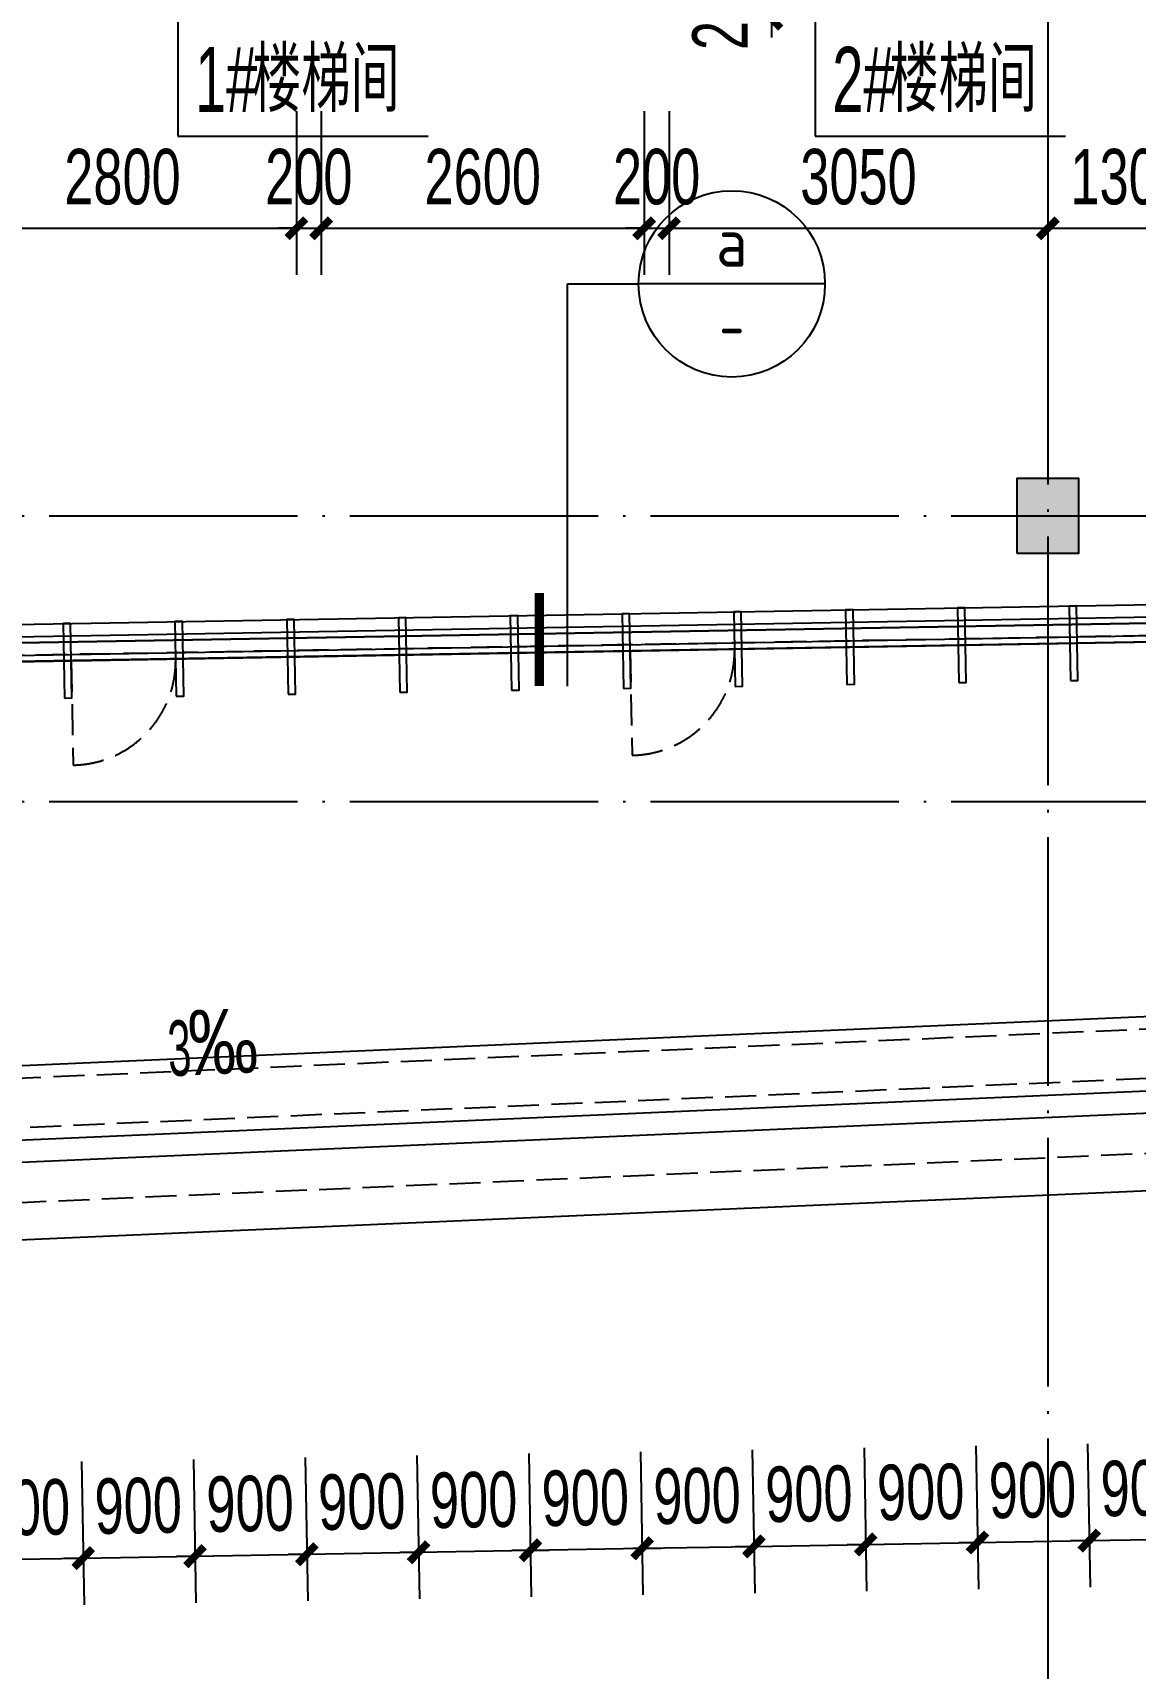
# Model space of a CAD drawing. Extents: x -409435 to 356702, y -107829 to 330904.
# Drawn here: x 24227 to 33103, y 171225 to 184388 of the extents above; entities that cross this region are included whole.
import ezdxf
from ezdxf.enums import TextEntityAlignment as Align
from ezdxf.xclip import XClip

# ---------------------------------------------------------------- set-up
doc = ezdxf.new("R2010")
doc.units = 0
doc.header["$LTSCALE"] = 1000
doc.header["$MEASUREMENT"] = 0
doc.header["$XCLIPFRAME"] = 0
for name, pattern in [('104-14# 核心筒$0$DOTE', [2.42, 2, -0.2, 0.02, -0.2]), ('14#楼幕墙$0$DASH', [0.35, 0.25, -0.1]), ('X-104 14#平面$0$$0$DASH', [0.35, 0.25, -0.1]), ('X-104 14#平面$0$DASH', [0.35, 0.25, -0.1])]:
    doc.linetypes.add(name, pattern=pattern)
for name, color, linetype in [('01-标注_尺寸', 124, 'Continuous'), ('01-标注_符号', 200, 'Continuous'), ('02-TEXT_标注', 130, 'Continuous'), ('104-14# 核心筒$0$A-C_玻璃幕墙', 140, 'Continuous'), ('104-14# 核心筒$0$A_AXIS-轴线', 36, '104-14# 核心筒$0$DOTE'), ('104-14# 核心筒$0$A_STR-砼柱', 51, 'Continuous'), ('14#楼幕墙$0$A-C_玻璃幕墙', 140, 'Continuous'), ('14#楼幕墙$0$A-C_窗', 140, 'Continuous'), ('PUB_HATCH', 8, 'Continuous'), ('X-104 14#平面$0$01-标注_符号', 200, 'Continuous'), ('X-104 14#平面$0$02-TEXT_标注', 130, 'Continuous'), ('X-104 14#平面$0$A-C_玻璃幕墙', 140, 'Continuous'), ('X-104 14#平面$0$A-O_屋面', 201, 'Continuous'), ('X-104 14#平面$0$A-O_散水', 134, 'Continuous'), ('X-104 14#平面$0$A-TECH_结构', 21, 'Continuous')]:
    doc.layers.add(name, color=color, linetype=linetype)
doc.layers.add('X-104 14#平面$0$000套内', color=226, linetype='Continuous', lineweight=30, plot=False)
doc.styles.add('_TCH_DIM', font='ros.shx', dxfattribs={"width": 0.8, "height": 2, "bigfont": 'jd.shx'})
doc.styles.add('_TCH_DIM_T3', font='ros.shx', dxfattribs={"width": 0.705882, "bigfont": 'jd.shx'})
doc.styles.add('X-104 14#平面$0$_TCH_DIM', font='ros.shx', dxfattribs={"width": 0.8, "bigfont": 'jd.shx'})
doc.styles.add('X-104 14#平面$0$_TCH_LABEL', font='ros1.shx', dxfattribs={"width": 0.75, "bigfont": 'jd.shx'})
doc.dimstyles.new('_TCH_ARCH&&150', dxfattribs={"dimtxt": 446.25, "dimasz": 150, "dimexe": 375, "dimexo": 450, "dimgap": 189.375, "dimtad": 1, "dimdec": 0, "dimzin": 0, "dimdsep": 46, "dimtxsty": '_TCH_DIM_T3', "dimblk": 'ARCHTICK', "dimcen": 0.09, "dimclrt": 7, "dimazin": 2, "dimtfac": 1, "dimtdec": 0, "dimtix": 1, "dimtmove": 2, "dimatfit": 3, "dimfxl": 0, "dimtolj": 1, "dimtzin": 0, "dimarcsym": 0})

# ---------------------------------------------------------------- blocks, each defined once
blk = doc.blocks.new('14#楼幕墙$0$A$C103B1A8E')
blk.add_lwpolyline([(0, 0), (60, 0), (60, 600), (0, 600)], close=True)
blk = doc.blocks.new('14#楼幕墙$0$A$C140B3602')
at = {"rotation": 359.9999999999836}
for p in [(7170, -300), (8070, -300), (8970, -300), (9870, -300), (10770, -300), (11670, -300), (12570, -300), (13470, -300), (14370, -300), (15270, -300)]:
    blk.add_blockref('14#楼幕墙$0$A$C103B1A8E', p, dxfattribs=at)
blk = doc.blocks.new('14#楼幕墙$0$A$C2CD63A88')
at = {"linetype": '14#楼幕墙$0$DASH'}
blk.add_lwpolyline([(0, 670), (0, -170)], dxfattribs=at)
blk.add_arc((0, 670), 840, 270, 0, dxfattribs=at)
blk = doc.blocks.new('14#楼幕墙')
at = {"layer": '14#楼幕墙$0$A-C_玻璃幕墙'}
for p, q in [((17709, 179515), (45230, 179996)), ((17576, 179413), (45232, 179896)), ((17309, 179208), (45235, 179696)), ((17376, 179259), (45234, 179746))]:
    blk.add_line(p, q, dxfattribs=at)
blk.add_lwpolyline([(120742, 216995), (99427, 222925), (92266, 197155), (62308, 195791), (62738, 196820), (22065, 195795), (17309, 179208), (53491, 179840), (52927, 177185), (83500, 178466), (82418, 175654), (109062, 173768), (119297, 188914), (117563, 189300)], close=True, dxfattribs=at)
at = {"layer": '14#楼幕墙$0$A-C_玻璃幕墙', "rotation": 1.000000000000248}
blk.add_blockref('14#楼幕墙$0$A$C140B3602', (17309, 179208), dxfattribs=at)
at = {"layer": '14#楼幕墙$0$A-C_窗', "rotation": 1.000000000003353}
for p in [(29049, 178743), (24550, 178664)]:
    blk.add_blockref('14#楼幕墙$0$A$C2CD63A88', p, dxfattribs=at)
blk = doc.blocks.new('_FZH')
blk.add_lwpolyline([(-0.5, -0.5), (0.5, -0.5), (0.5, 0.5), (-0.5, 0.5)], close=True)
at = {"layer": 'PUB_HATCH'}
blk.add_solid([(-0.5, -0.5), (0.5, -0.5), (-0.5, 0.5), (0.5, 0.5)], dxfattribs=at)
blk = doc.blocks.new('104-14# 核心筒')
at = {"layer": '104-14# 核心筒$0$A-C_玻璃幕墙'}
blk.add_lwpolyline([(82417.6, 175653.6), (83499.8, 178465.9), (52926.6, 177184.7), (53491, 179839.8), (17309.3, 179208.2), (22065.4, 195794.6), (62738.3, 196820), (62307.5, 195791.2), (92265.6, 197155.1), (99426.9, 222925), (120741.8, 216994.6), (117562.9, 189300.5), (119297.3, 188914.5), (109062.3, 173767.9), (82417.6, 175653.6)], dxfattribs=at)
at = {"layer": '104-14# 核心筒$0$A_AXIS-轴线'}
for p, q in [((32400, 228733.6), (32400, 169654.9)), ((-9520, 180500), (50400, 180500)), ((-9520, 178200), (59400, 178200))]:
    blk.add_line(p, q, dxfattribs=at)
at = {"layer": '104-14# 核心筒$0$A_STR-砼柱', "xscale": 500, "yscale": 600, "zscale": 600}
blk.add_blockref('_FZH', (32400, 180500), dxfattribs=at)
blk = doc.blocks.new('X-104 14#平面')
at = {"layer": 'X-104 14#平面$0$000套内'}
blk.add_lwpolyline([(59650, 177616.6), (53113.6, 177342.7), (53676.9, 179993), (17509.3, 179361.7), (21061.6, 191750), (22050, 191750), (22050, 186000), (23450, 186000), (23450, 184600), (29250, 184600), (29250, 186000), (33800, 186000), (33800, 192000), (41300, 192000), (41300, 196129.5), (59650, 196592.1)], close=True, dxfattribs=at)
at = {"layer": 'X-104 14#平面$0$01-标注_符号'}
for p, q in [((25395.9, 186407.7), (25395.9, 183556.6)), ((30525.6, 186407.7), (30525.6, 183556.6)), ((25395.9, 183556.6), (27411.7, 183556.6)), ((30525.6, 183556.6), (32541.3, 183556.6)), ((28531.7, 182366.5), (29105.5, 182366.5)), ((28531.7, 179129.8), (28531.7, 182366.5)), ((30605.5, 182366.5), (29105.5, 182366.5))]:
    blk.add_line(p, q, dxfattribs=at)
at = {"layer": 'X-104 14#平面$0$01-标注_符号', "const_width": 75}
blk.add_lwpolyline([(28306.7, 179129.8), (28306.7, 179879.8)], dxfattribs=at)
at = {"layer": 'X-104 14#平面$0$01-标注_符号'}
blk.add_circle((29855.5, 182366.5), 750, dxfattribs=at)
at = {"layer": 'X-104 14#平面$0$A-C_玻璃幕墙'}
blk.add_lwpolyline([(82417.6, 175653.6), (83499.8, 178465.9), (52926.6, 177184.7), (53491, 179839.8), (17309.3, 179208.2), (22065.4, 195794.6), (62738.3, 196820), (62307.5, 195791.2), (92265.6, 197155.1), (99426.9, 222925), (120741.8, 216994.6), (117562.9, 189300.5), (119297.3, 188914.5), (109062.3, 173767.9), (82417.6, 175653.6)], dxfattribs=at)
at = {"layer": 'X-104 14#平面$0$A-O_屋面', "ltscale": 5}
blk.add_line((-6009.8, 173358.3), (40178.1, 175374.9), dxfattribs=at)
blk.add_lwpolyline([(82593.5, 176110.9), (40577.8, 173942.2), (40909.8, 176027.4), (-5236.8, 174012.6), (-2256.1, 188036.1)], dxfattribs=at)
at = {"layer": 'X-104 14#平面$0$A-O_散水'}
blk.add_lwpolyline([(-5012.4, 174202.6), (-2140.5, 187714.1), (6281.8, 185923.8), (9040, 198900), (22435.7, 198900), (15786.4, 175711.3), (41830.4, 176848.4), (41499.5, 174770.9), (82900.2, 176907.7), (82664.3, 176294.7), (40790.5, 174133.5), (41122.2, 176216.9)], close=True, dxfattribs=at)
at = {"layer": 'X-104 14#平面$0$A-O_散水', "linetype": 'X-104 14#平面$0$DASH'}
blk.add_lwpolyline([(-4887.8, 174308.1), (-2063.5, 187595.5), (6358.8, 185805.2), (9121, 198800), (22303, 198800), (15652, 175605.3), (41712.4, 176743.1), (41381.4, 174664.6), (82860.9, 176805.6), (82703.6, 176396.9), (40908.7, 174239.7), (41240.3, 176322.1)], close=True, dxfattribs=at)
at = {"layer": 'X-104 14#平面$0$A-TECH_结构', "linetype": 'X-104 14#平面$0$$0$DASH'}
blk.add_lwpolyline([(108910.7, 174079.4), (118802, 188717.3), (117234.1, 189066.3), (120414.6, 216774.3), (99635.6, 222555.6), (95312.9, 207000.2), (89162.1, 208711.5), (77269.5, 199400), (8635.1, 199400), (5919.8, 186625.4), (-2502.5, 188415.7), (-5635.8, 173674.9), (40532.1, 175690.6), (40199.6, 173602.3), (83848.5, 175853.1)], close=True, dxfattribs=at)
blk.add_lwpolyline([(82521.6, 175784.7), (83573.8, 178519), (52988.9, 177237.3), (53553, 179890.9), (17376, 179259.4), (22103.3, 195745.6), (62662.4, 196768.1), (62230.9, 195737.7), (92304.1, 197106.8), (95072, 207067.2)], dxfattribs=at)
ref = blk.add_blockref('104-14# 核心筒', (0, 0))
XClip(ref).set_block_clipping_path([(-38664.3623821461, -25500), (139216.5485069363, 330900)])
blk.add_blockref('14#楼幕墙', (0, 0))
at = {"layer": 'X-104 14#平面$0$02-TEXT_标注', "style": 'X-104 14#平面$0$_TCH_DIM'}
for s, height, width, p in [('楼梯间', 520.93, 0.8, (25994.2, 183749.1)), ('2#', 525, 0.64, (30664.6, 183749.1)), ('楼梯间', 520.93, 0.8, (31123.8, 183749.1)), ('1#', 525, 0.64, (25535, 183749.1))]:
    blk.add_text(s, height=height, dxfattribs=dict(at, width=width)).set_placement(p)
at = {"layer": 'X-104 14#平面$0$02-TEXT_标注', "style": 'X-104 14#平面$0$_TCH_LABEL'}
for s, height, width, p, p2 in [('a', 392.7, 2.142857, (29729.3, 182505.2), (29981.8, 182505.2)), ('-', 398.9, 1.111111, (29755.8, 181829.9), (29955.3, 181829.9))]:
    blk.add_text(s, height=height, dxfattribs=dict(at, width=width)).set_placement(p, p2, align=Align.FIT)
blk = doc.blocks.new('_ArchTick')
at = {"color": 0, "linetype": 'ByBlock', "const_width": 0.4}
blk.add_lwpolyline([(-0.5, -0.5), (0.5, 0.5)], dxfattribs=at)
blk = doc.blocks.new('*D1067')
at = {"layer": '01-标注_尺寸', "color": 0, "lineweight": -2, "transparency": 16777216}
for p, q in [((32400, 183756), (32400, 182439)), ((33700, 183756), (33700, 182439)), ((32400, 182814), (33700, 182814))]:
    blk.add_line(p, q, dxfattribs=at)
at = {"layer": 'Defpoints', "color": 0, "transparency": 16777216}
for p in [(32400, 184206), (33700, 184206), (33700, 182814)]:
    blk.add_point(p, dxfattribs=at)
at = {"layer": '01-标注_尺寸', "color": 0, "lineweight": -2, "transparency": 16777216, "xscale": 150, "yscale": 150, "zscale": 150, "rotation": 180}
blk.add_blockref('_ArchTick', (32400, 182814), dxfattribs=at)
at = {"layer": '01-标注_尺寸', "color": 0, "lineweight": -2, "transparency": 16777216, "xscale": 150, "yscale": 150, "zscale": 150}
blk.add_blockref('_ArchTick', (33700, 182814), dxfattribs=at)
at = {"layer": '01-标注_尺寸', "color": 7, "transparency": 16777216, "insert": (33050, 183227), "char_height": 446.2, "attachment_point": 5, "style": '_TCH_DIM_T3'}
blk.add_mtext('\\A1;1300', dxfattribs=at)
blk = doc.blocks.new('*D1068')
at = {"layer": '01-标注_尺寸', "color": 0, "lineweight": -2, "transparency": 16777216}
for p, q in [((29350, 183756), (29350, 182439)), ((32400, 183756), (32400, 182439)), ((29350, 182814), (32400, 182814))]:
    blk.add_line(p, q, dxfattribs=at)
at = {"layer": 'Defpoints', "color": 0, "transparency": 16777216}
for p in [(29350, 184206), (32400, 184206), (32400, 182814)]:
    blk.add_point(p, dxfattribs=at)
at = {"layer": '01-标注_尺寸', "color": 0, "lineweight": -2, "transparency": 16777216, "xscale": 150, "yscale": 150, "zscale": 150, "rotation": 180}
blk.add_blockref('_ArchTick', (29350, 182814), dxfattribs=at)
at = {"layer": '01-标注_尺寸', "color": 0, "lineweight": -2, "transparency": 16777216, "xscale": 150, "yscale": 150, "zscale": 150}
blk.add_blockref('_ArchTick', (32400, 182814), dxfattribs=at)
at = {"layer": '01-标注_尺寸', "color": 7, "transparency": 16777216, "insert": (30875, 183227), "char_height": 446.2, "attachment_point": 5, "style": '_TCH_DIM_T3'}
blk.add_mtext('\\A1;3050', dxfattribs=at)
blk = doc.blocks.new('*D1069')
at = {"layer": '01-标注_尺寸', "color": 0, "lineweight": -2, "transparency": 16777216}
for p, q in [((29150, 183756), (29150, 182439)), ((29350, 183756), (29350, 182439)), ((29150, 182814), (29000, 182814)), ((29150, 182814), (29350, 182814)), ((29350, 182814), (29500, 182814))]:
    blk.add_line(p, q, dxfattribs=at)
at = {"layer": 'Defpoints', "color": 0, "transparency": 16777216}
for p in [(29150, 184206), (29350, 184206), (29350, 182814)]:
    blk.add_point(p, dxfattribs=at)
at = {"layer": '01-标注_尺寸', "color": 0, "lineweight": -2, "transparency": 16777216, "xscale": 150, "yscale": 150, "zscale": 150}
blk.add_blockref('_ArchTick', (29150, 182814), dxfattribs=at)
at = {"layer": '01-标注_尺寸', "color": 0, "lineweight": -2, "transparency": 16777216, "xscale": 150, "yscale": 150, "zscale": 150, "rotation": 180}
blk.add_blockref('_ArchTick', (29350, 182814), dxfattribs=at)
at = {"layer": '01-标注_尺寸', "color": 7, "transparency": 16777216, "insert": (29250, 183227), "char_height": 446.2, "attachment_point": 5, "style": '_TCH_DIM_T3'}
blk.add_mtext('\\A1;200', dxfattribs=at)
blk = doc.blocks.new('*D1070')
at = {"layer": '01-标注_尺寸', "color": 0, "lineweight": -2, "transparency": 16777216}
for p, q in [((26550, 183756), (26550, 182439)), ((29150, 183756), (29150, 182439)), ((26550, 182814), (29150, 182814))]:
    blk.add_line(p, q, dxfattribs=at)
at = {"layer": 'Defpoints', "color": 0, "transparency": 16777216}
for p in [(26550, 184206), (29150, 184206), (29150, 182814)]:
    blk.add_point(p, dxfattribs=at)
at = {"layer": '01-标注_尺寸', "color": 0, "lineweight": -2, "transparency": 16777216, "xscale": 150, "yscale": 150, "zscale": 150, "rotation": 180}
blk.add_blockref('_ArchTick', (26550, 182814), dxfattribs=at)
at = {"layer": '01-标注_尺寸', "color": 0, "lineweight": -2, "transparency": 16777216, "xscale": 150, "yscale": 150, "zscale": 150}
blk.add_blockref('_ArchTick', (29150, 182814), dxfattribs=at)
at = {"layer": '01-标注_尺寸', "color": 7, "transparency": 16777216, "insert": (27850, 183227), "char_height": 446.2, "attachment_point": 5, "style": '_TCH_DIM_T3'}
blk.add_mtext('\\A1;2600', dxfattribs=at)
blk = doc.blocks.new('*D1071')
at = {"layer": '01-标注_尺寸', "color": 0, "lineweight": -2, "transparency": 16777216}
for p, q in [((26350, 183756), (26350, 182439)), ((26550, 183756), (26550, 182439)), ((26350, 182814), (26200, 182814)), ((26350, 182814), (26550, 182814)), ((26550, 182814), (26700, 182814))]:
    blk.add_line(p, q, dxfattribs=at)
at = {"layer": 'Defpoints', "color": 0, "transparency": 16777216}
for p in [(26350, 184206), (26550, 184206), (26550, 182814)]:
    blk.add_point(p, dxfattribs=at)
at = {"layer": '01-标注_尺寸', "color": 0, "lineweight": -2, "transparency": 16777216, "xscale": 150, "yscale": 150, "zscale": 150}
blk.add_blockref('_ArchTick', (26350, 182814), dxfattribs=at)
at = {"layer": '01-标注_尺寸', "color": 0, "lineweight": -2, "transparency": 16777216, "xscale": 150, "yscale": 150, "zscale": 150, "rotation": 180}
blk.add_blockref('_ArchTick', (26550, 182814), dxfattribs=at)
at = {"layer": '01-标注_尺寸', "color": 7, "transparency": 16777216, "insert": (26450, 183227), "char_height": 446.2, "attachment_point": 5, "style": '_TCH_DIM_T3'}
blk.add_mtext('\\A1;200', dxfattribs=at)
blk = doc.blocks.new('*D1072')
at = {"layer": '01-标注_尺寸', "color": 0, "lineweight": -2, "transparency": 16777216}
for p, q in [((23550, 183756), (23550, 182439)), ((26350, 183756), (26350, 182439)), ((23550, 182814), (26350, 182814))]:
    blk.add_line(p, q, dxfattribs=at)
at = {"layer": 'Defpoints', "color": 0, "transparency": 16777216}
for p in [(23550, 184206), (26350, 184206), (26350, 182814)]:
    blk.add_point(p, dxfattribs=at)
at = {"layer": '01-标注_尺寸', "color": 0, "lineweight": -2, "transparency": 16777216, "xscale": 150, "yscale": 150, "zscale": 150, "rotation": 180}
blk.add_blockref('_ArchTick', (23550, 182814), dxfattribs=at)
at = {"layer": '01-标注_尺寸', "color": 0, "lineweight": -2, "transparency": 16777216, "xscale": 150, "yscale": 150, "zscale": 150}
blk.add_blockref('_ArchTick', (26350, 182814), dxfattribs=at)
at = {"layer": '01-标注_尺寸', "color": 7, "transparency": 16777216, "insert": (24950, 183227), "char_height": 446.2, "attachment_point": 5, "style": '_TCH_DIM_T3'}
blk.add_mtext('\\A1;2800', dxfattribs=at)
blk = doc.blocks.new('*D1498')
at = {"layer": '01-标注_尺寸', "color": 0, "lineweight": -2, "transparency": 16777216}
for p, q in [((23721, 172874), (23741, 171721)), ((24621, 172890), (24641, 171737)), ((23734, 172096), (23584, 172094)), ((23734, 172096), (24634, 172112)), ((24634, 172112), (24784, 172115))]:
    blk.add_line(p, q, dxfattribs=at)
at = {"layer": 'Defpoints', "color": 0, "transparency": 16777216}
for p in [(23713, 173324), (24613, 173340), (24634, 172112)]:
    blk.add_point(p, dxfattribs=at)
at = {"layer": '01-标注_尺寸', "color": 0, "lineweight": -2, "transparency": 16777216, "xscale": 150, "yscale": 150, "zscale": 150}
for p, rotation in [((23734, 172096), 1.000000000021499), ((24634, 172112), 181.0000000000215)]:
    blk.add_blockref('_ArchTick', p, dxfattribs=dict(at, rotation=rotation))
at = {"layer": '01-标注_尺寸', "color": 7, "transparency": 16777216, "insert": (24177, 172517), "char_height": 446.2, "attachment_point": 5, "rotation": 1, "style": '_TCH_DIM_T3'}
blk.add_mtext('\\A1;900', dxfattribs=at)
blk = doc.blocks.new('*D1499')
at = {"layer": '01-标注_尺寸', "color": 0, "lineweight": -2, "transparency": 16777216}
for p, q in [((24621, 172890), (24641, 171737)), ((25521, 172906), (25541, 171753)), ((24634, 172112), (24484, 172109)), ((24634, 172112), (25534, 172128)), ((25534, 172128), (25684, 172130))]:
    blk.add_line(p, q, dxfattribs=at)
at = {"layer": 'Defpoints', "color": 0, "transparency": 16777216}
for p in [(25513, 173356), (24613, 173340), (25534, 172128)]:
    blk.add_point(p, dxfattribs=at)
at = {"layer": '01-标注_尺寸', "color": 0, "lineweight": -2, "transparency": 16777216, "xscale": 150, "yscale": 150, "zscale": 150}
for p, rotation in [((24634, 172112), 1.000000000021739), ((25534, 172128), 181.0000000000217)]:
    blk.add_blockref('_ArchTick', p, dxfattribs=dict(at, rotation=rotation))
at = {"layer": '01-标注_尺寸', "color": 7, "transparency": 16777216, "insert": (25077, 172532), "char_height": 446.2, "attachment_point": 5, "rotation": 1, "style": '_TCH_DIM_T3'}
blk.add_mtext('\\A1;900', dxfattribs=at)
blk = doc.blocks.new('*D1500')
at = {"layer": '01-标注_尺寸', "color": 0, "lineweight": -2, "transparency": 16777216}
for p, q in [((25521, 172906), (25541, 171753)), ((26420, 172921), (26441, 171769)), ((25534, 172128), (25384, 172125)), ((25534, 172128), (26434, 172143)), ((26434, 172143), (26584, 172146))]:
    blk.add_line(p, q, dxfattribs=at)
at = {"layer": 'Defpoints', "color": 0, "transparency": 16777216}
for p in [(25513, 173356), (26413, 173371), (26434, 172143)]:
    blk.add_point(p, dxfattribs=at)
at = {"layer": '01-标注_尺寸', "color": 0, "lineweight": -2, "transparency": 16777216, "xscale": 150, "yscale": 150, "zscale": 150}
for p, rotation in [((25534, 172128), 1.000000000021579), ((26434, 172143), 181.0000000000216)]:
    blk.add_blockref('_ArchTick', p, dxfattribs=dict(at, rotation=rotation))
at = {"layer": '01-标注_尺寸', "color": 7, "transparency": 16777216, "insert": (25977, 172548), "char_height": 446.2, "attachment_point": 5, "rotation": 1, "style": '_TCH_DIM_T3'}
blk.add_mtext('\\A1;900', dxfattribs=at)
blk = doc.blocks.new('*D1501')
at = {"layer": '01-标注_尺寸', "color": 0, "lineweight": -2, "transparency": 16777216}
for p, q in [((26420, 172921), (26441, 171769)), ((27320, 172937), (27340, 171784)), ((26434, 172143), (26284, 172141)), ((26434, 172143), (27334, 172159)), ((27334, 172159), (27484, 172162))]:
    blk.add_line(p, q, dxfattribs=at)
at = {"layer": 'Defpoints', "color": 0, "transparency": 16777216}
for p in [(26413, 173371), (27312, 173387), (27334, 172159)]:
    blk.add_point(p, dxfattribs=at)
at = {"layer": '01-标注_尺寸', "color": 0, "lineweight": -2, "transparency": 16777216, "xscale": 150, "yscale": 150, "zscale": 150}
for p, rotation in [((26434, 172143), 1.000000000021499), ((27334, 172159), 181.0000000000215)]:
    blk.add_blockref('_ArchTick', p, dxfattribs=dict(at, rotation=rotation))
at = {"layer": '01-标注_尺寸', "color": 7, "transparency": 16777216, "insert": (26877, 172564), "char_height": 446.2, "attachment_point": 5, "rotation": 1, "style": '_TCH_DIM_T3'}
blk.add_mtext('\\A1;900', dxfattribs=at)
blk = doc.blocks.new('*D1502')
at = {"layer": '01-标注_尺寸', "color": 0, "lineweight": -2, "transparency": 16777216}
for p, q in [((27320, 172937), (27340, 171784)), ((28220, 172953), (28240, 171800)), ((27334, 172159), (28234, 172175)), ((28234, 172175), (28384, 172177)), ((27334, 172159), (27184, 172157))]:
    blk.add_line(p, q, dxfattribs=at)
at = {"layer": 'Defpoints', "color": 0, "transparency": 16777216}
for p in [(27312, 173387), (28212, 173403), (28234, 172175)]:
    blk.add_point(p, dxfattribs=at)
at = {"layer": '01-标注_尺寸', "color": 0, "lineweight": -2, "transparency": 16777216, "xscale": 150, "yscale": 150, "zscale": 150}
for p, rotation in [((27334, 172159), 1.000000000021739), ((28234, 172175), 181.0000000000217)]:
    blk.add_blockref('_ArchTick', p, dxfattribs=dict(at, rotation=rotation))
at = {"layer": '01-标注_尺寸', "color": 7, "transparency": 16777216, "insert": (27777, 172579), "char_height": 446.2, "attachment_point": 5, "rotation": 1, "style": '_TCH_DIM_T3'}
blk.add_mtext('\\A1;900', dxfattribs=at)
blk = doc.blocks.new('*D1503')
at = {"layer": '01-标注_尺寸', "color": 0, "lineweight": -2, "transparency": 16777216}
for p, q in [((29120, 172968), (29140, 171816)), ((28220, 172953), (28240, 171800)), ((28234, 172175), (28084, 172172)), ((28234, 172175), (29134, 172191)), ((29134, 172191), (29284, 172193))]:
    blk.add_line(p, q, dxfattribs=at)
at = {"layer": 'Defpoints', "color": 0, "transparency": 16777216}
for p in [(28212, 173403), (29112, 173418), (29134, 172191)]:
    blk.add_point(p, dxfattribs=at)
at = {"layer": '01-标注_尺寸', "color": 0, "lineweight": -2, "transparency": 16777216, "xscale": 150, "yscale": 150, "zscale": 150}
for p, rotation in [((28234, 172175), 1.000000000019661), ((29134, 172191), 181.0000000000197)]:
    blk.add_blockref('_ArchTick', p, dxfattribs=dict(at, rotation=rotation))
at = {"layer": '01-标注_尺寸', "color": 7, "transparency": 16777216, "insert": (28676, 172595), "char_height": 446.2, "attachment_point": 5, "rotation": 1, "style": '_TCH_DIM_T3'}
blk.add_mtext('\\A1;900', dxfattribs=at)
blk = doc.blocks.new('*D1504')
at = {"layer": '01-标注_尺寸', "color": 0, "lineweight": -2, "transparency": 16777216}
for p, q in [((29120, 172968), (29140, 171816)), ((30020, 172984), (30040, 171831)), ((29134, 172191), (28984, 172188)), ((29134, 172191), (30033, 172206)), ((30033, 172206), (30183, 172209))]:
    blk.add_line(p, q, dxfattribs=at)
at = {"layer": 'Defpoints', "color": 0, "transparency": 16777216}
for p in [(29112, 173418), (30012, 173434), (30033, 172206)]:
    blk.add_point(p, dxfattribs=at)
at = {"layer": '01-标注_尺寸', "color": 0, "lineweight": -2, "transparency": 16777216, "xscale": 150, "yscale": 150, "zscale": 150}
for p, rotation in [((30033, 172206), 181.0000000000215), ((29134, 172191), 1.000000000021499)]:
    blk.add_blockref('_ArchTick', p, dxfattribs=dict(at, rotation=rotation))
at = {"layer": '01-标注_尺寸', "color": 7, "transparency": 16777216, "insert": (29576, 172611), "char_height": 446.2, "attachment_point": 5, "rotation": 1, "style": '_TCH_DIM_T3'}
blk.add_mtext('\\A1;900', dxfattribs=at)
blk = doc.blocks.new('*D1505')
at = {"layer": '01-标注_尺寸', "color": 0, "lineweight": -2, "transparency": 16777216}
for p, q in [((30020, 172984), (30040, 171831)), ((30920, 173000), (30940, 171847)), ((30033, 172206), (29883, 172204)), ((30033, 172206), (30933, 172222)), ((30933, 172222), (31083, 172225))]:
    blk.add_line(p, q, dxfattribs=at)
at = {"layer": 'Defpoints', "color": 0, "transparency": 16777216}
for p in [(30012, 173434), (30912, 173450), (30933, 172222)]:
    blk.add_point(p, dxfattribs=at)
at = {"layer": '01-标注_尺寸', "color": 0, "lineweight": -2, "transparency": 16777216, "xscale": 150, "yscale": 150, "zscale": 150}
for p, rotation in [((30033, 172206), 1.000000000021499), ((30933, 172222), 181.0000000000215)]:
    blk.add_blockref('_ArchTick', p, dxfattribs=dict(at, rotation=rotation))
at = {"layer": '01-标注_尺寸', "color": 7, "transparency": 16777216, "insert": (30476, 172627), "char_height": 446.2, "attachment_point": 5, "rotation": 1, "style": '_TCH_DIM_T3'}
blk.add_mtext('\\A1;900', dxfattribs=at)
blk = doc.blocks.new('*D1506')
at = {"layer": '01-标注_尺寸', "color": 0, "lineweight": -2, "transparency": 16777216}
for p, q in [((30920, 173000), (30940, 171847)), ((31820, 173016), (31840, 171863)), ((30933, 172222), (30783, 172219)), ((30933, 172222), (31833, 172238)), ((31833, 172238), (31983, 172240))]:
    blk.add_line(p, q, dxfattribs=at)
at = {"layer": 'Defpoints', "color": 0, "transparency": 16777216}
for p in [(30912, 173450), (31812, 173465), (31833, 172238)]:
    blk.add_point(p, dxfattribs=at)
at = {"layer": '01-标注_尺寸', "color": 0, "lineweight": -2, "transparency": 16777216, "xscale": 150, "yscale": 150, "zscale": 150}
for p, rotation in [((30933, 172222), 1.000000000021659), ((31833, 172238), 181.0000000000217)]:
    blk.add_blockref('_ArchTick', p, dxfattribs=dict(at, rotation=rotation))
at = {"layer": '01-标注_尺寸', "color": 7, "transparency": 16777216, "insert": (31376, 172642), "char_height": 446.2, "attachment_point": 5, "rotation": 1, "style": '_TCH_DIM_T3'}
blk.add_mtext('\\A1;900', dxfattribs=at)
blk = doc.blocks.new('*D1507')
at = {"layer": '01-标注_尺寸', "color": 0, "lineweight": -2, "transparency": 16777216}
for p, q in [((31820, 173016), (31840, 171863)), ((32719, 173031), (32740, 171878)), ((31833, 172238), (31683, 172235)), ((31833, 172238), (32733, 172253)), ((32733, 172253), (32883, 172256))]:
    blk.add_line(p, q, dxfattribs=at)
at = {"layer": 'Defpoints', "color": 0, "transparency": 16777216}
for p in [(31812, 173465), (32712, 173481), (32733, 172253)]:
    blk.add_point(p, dxfattribs=at)
at = {"layer": '01-标注_尺寸', "color": 0, "lineweight": -2, "transparency": 16777216, "xscale": 150, "yscale": 150, "zscale": 150}
for p, rotation in [((31833, 172238), 1.000000000021579), ((32733, 172253), 181.0000000000216)]:
    blk.add_blockref('_ArchTick', p, dxfattribs=dict(at, rotation=rotation))
at = {"layer": '01-标注_尺寸', "color": 7, "transparency": 16777216, "insert": (32276, 172658), "char_height": 446.2, "attachment_point": 5, "rotation": 1, "style": '_TCH_DIM_T3'}
blk.add_mtext('\\A1;900', dxfattribs=at)
blk = doc.blocks.new('*D1508')
at = {"layer": '01-标注_尺寸', "color": 0, "lineweight": -2, "transparency": 16777216}
for p, q in [((32719, 173031), (32740, 171878)), ((33619, 173047), (33639, 171894)), ((32733, 172253), (32583, 172251)), ((32733, 172253), (33633, 172269)), ((33633, 172269), (33783, 172272))]:
    blk.add_line(p, q, dxfattribs=at)
at = {"layer": 'Defpoints', "color": 0, "transparency": 16777216}
for p in [(33611, 173497), (32712, 173481), (33633, 172269)]:
    blk.add_point(p, dxfattribs=at)
at = {"layer": '01-标注_尺寸', "color": 0, "lineweight": -2, "transparency": 16777216, "xscale": 150, "yscale": 150, "zscale": 150}
for p, rotation in [((32733, 172253), 1.000000000021579), ((33633, 172269), 181.0000000000216)]:
    blk.add_blockref('_ArchTick', p, dxfattribs=dict(at, rotation=rotation))
at = {"layer": '01-标注_尺寸', "color": 7, "transparency": 16777216, "insert": (33176, 172674), "char_height": 446.2, "attachment_point": 5, "rotation": 1, "style": '_TCH_DIM_T3'}
blk.add_mtext('\\A1;900', dxfattribs=at)
blk = doc.blocks.new('*D2219')
at = {"layer": '01-标注_尺寸', "color": 0, "lineweight": -2, "transparency": 16777216}
for p, q in [((30175, 184700), (30175, 184850)), ((29600, 184700), (30550, 184700)), ((30175, 184500), (30175, 184700)), ((29600, 184500), (30550, 184500)), ((30175, 184500), (30175, 184350))]:
    blk.add_line(p, q, dxfattribs=at)
at = {"layer": 'Defpoints', "color": 0, "transparency": 16777216}
for p in [(29150, 184700), (30175, 184700), (29150, 184500)]:
    blk.add_point(p, dxfattribs=at)
at = {"layer": '01-标注_尺寸', "color": 0, "lineweight": -2, "transparency": 16777216, "xscale": 150, "yscale": 150, "zscale": 150}
for p, rotation in [((30175, 184700), 270), ((30175, 184500), 90)]:
    blk.add_blockref('_ArchTick', p, dxfattribs=dict(at, rotation=rotation))
at = {"layer": '01-标注_尺寸', "color": 7, "transparency": 16777216, "insert": (29763, 184600), "char_height": 446.2, "attachment_point": 5, "rotation": 90, "style": '_TCH_DIM_T3'}
blk.add_mtext('\\A1;200', dxfattribs=at)

msp = doc.modelspace()

# ---------------------------------------------------------------- linework, layer by layer
at = {"layer": '01-标注_符号'}
msp.add_lwpolyline([(26148.3, 175868.3, 0, 0, 0), (25451, 175837.9, 120, 0, 0), (25001.4, 175818.2, 0, 0, 0)], format="xyseb", dxfattribs=at)

# ---------------------------------------------------------------- block references
msp.add_blockref('X-104 14#平面', (0, 0))

# ---------------------------------------------------------------- texts
at = {"layer": '02-TEXT_标注', "style": '_TCH_DIM'}
for s, height, width, p in [('‰', 520.9, 0.8, (25492.5, 175997.3)), ('3', 446.2, 0.564706, (25324.7, 175990))]:
    msp.add_text(s, height=height, rotation=2.5, dxfattribs=dict(at, width=width)).set_placement(p)

# ---------------------------------------------------------------- dimensions: what is measured, and where the dimension line sits
at = {"layer": '01-标注_尺寸'}
for p1, p2, distance, picture, middle in [((29150, 184500), (29150, 184700), -1025.2, '*D2219', (29762.7, 184600)), ((23550, 184206.2), (26350, 184206.2), -1392, '*D1072', (24950, 183226.7)), ((26350, 184206.2), (26550, 184206.2), -1392, '*D1071', (26450, 183226.7)), ((26550, 184206.2), (29150, 184206.2), -1392, '*D1070', (27850, 183226.7)), ((29150, 184206.2), (29350, 184206.2), -1392, '*D1069', (29250, 183226.7)), ((29350, 184206.2), (32400, 184206.2), -1392, '*D1068', (30875, 183226.7)), ((32400, 184206.2), (33700, 184206.2), -1392, '*D1067', (33050, 183226.7)), ((32711.6, 173481.2), (33611.4, 173496.9), -1227.9, '*D1508', (33175.7, 172673.7)), ((24612.8, 173339.8), (25512.7, 173355.5), -1227.9, '*D1499', (25077, 172532.3)), ((25512.7, 173355.5), (26412.5, 173371.2), -1227.9, '*D1500', (25976.8, 172548)), ((26412.5, 173371.2), (27312.4, 173386.9), -1227.9, '*D1501', (26876.7, 172563.7)), ((27312.4, 173386.9), (28212.3, 173402.6), -1227.9, '*D1502', (27776.6, 172579.5)), ((28212.3, 173402.6), (29112.1, 173418.3), -1227.9, '*D1503', (28676.4, 172595.2)), ((29112.1, 173418.3), (30012, 173434), -1227.9, '*D1504', (29576.3, 172610.9)), ((30012, 173434), (30911.8, 173449.7), -1227.9, '*D1505', (30476.1, 172626.6)), ((30911.8, 173449.7), (31811.7, 173465.5), -1227.9, '*D1506', (31376, 172642.3)), ((31811.7, 173465.5), (32711.6, 173481.2), -1227.9, '*D1507', (32275.9, 172658)), ((23712.9, 173324.1), (24612.8, 173339.8), -1227.9, '*D1498', (24177.1, 172516.6))]:
    dim = msp.add_aligned_dim(p1=p1, p2=p2, distance=distance, dimstyle='_TCH_ARCH&&150', dxfattribs=at)
    dim.commit()
    dim.dimension.update_dxf_attribs({"geometry": picture, "text_midpoint": middle})

doc.saveas('drawing.dxf')
